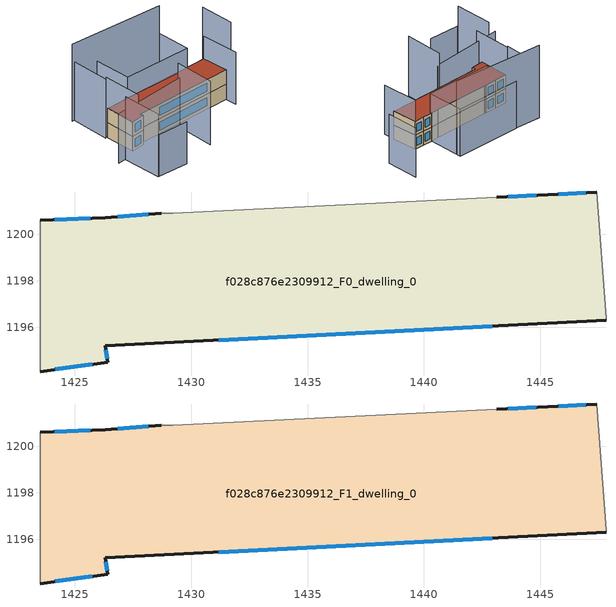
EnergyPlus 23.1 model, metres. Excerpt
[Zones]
f028c876e2309912_F0_dwelling_0
 floor ground (EU_floor_Construction): 1447.42,1201.8 1447.82,1196.4 1447.82,1196.3 1426.31,1195.2 1426.41,1194.5 1423.51,1194.1 1423.51,1200.61 1426.31,1200.71 1428.71,1200.91 1429.21,1200.9 1441.42,1201.5 1443.12,1201.6 1445.32,1201.7 z0
 wall outside (EU_wall_Construction): 1447.42,1201.8 1445.32,1201.7 1443.12,1201.6 / 1423.51,1194.1 1426.41,1194.5 1426.31,1195.2 1447.82,1196.3 / 1428.71,1200.91 1426.31,1200.71 1423.51,1200.61 z0:3
 wall adiabatic (EU_wall_Construction): 1443.12,1201.6 1441.42,1201.5 1429.21,1200.9 1428.71,1200.91 / 1447.82,1196.3 1447.82,1196.4 1447.42,1201.8 / 1423.51,1200.61 1423.51,1194.1 z0:3
 window (EU_Window_Construction): 1444.82,1201.68 1443.62,1201.62 / 1446.95,1201.78 1445.8,1201.72 / 1431.19,1195.45 1442.94,1196.05 / 1426.39,1194.66 1426.33,1195.04 / 1424.16,1194.19 1425.75,1194.41 / 1425.67,1200.68 1424.14,1200.63 / 1428.17,1200.86 1426.85,1200.75 z0.68:2.32
f028c876e2309912_F1_dwelling_0
 floor to f028c876e2309912_F0_dwelling_0 (EU_floor_Construction): 1447.42,1201.8 1447.82,1196.4 1447.82,1196.3 1426.31,1195.2 1426.41,1194.5 1423.5,1194.1 1423.51,1200.61 1426.31,1200.71 1428.71,1200.91 1429.21,1200.9 1441.42,1201.5 1443.12,1201.6 1445.32,1201.7 z3
 wall outside (EU_wall_Construction): 1447.42,1201.8 1445.32,1201.7 1443.12,1201.6 / 1423.51,1194.1 1426.41,1194.5 1426.31,1195.2 1447.82,1196.3 / 1428.71,1200.91 1426.31,1200.71 1423.51,1200.61 z3:6
 wall adiabatic (EU_wall_Construction): 1443.12,1201.6 1441.42,1201.5 1429.21,1200.9 1428.71,1200.91 / 1447.82,1196.3 1447.82,1196.4 1447.42,1201.8 / 1423.51,1200.61 1423.51,1194.1 z3:6
 window (EU_Window_Construction): 1444.82,1201.68 1443.62,1201.62 / 1446.95,1201.78 1445.8,1201.72 / 1431.19,1195.45 1442.94,1196.05 / 1426.39,1194.66 1426.33,1195.04 / 1424.16,1194.19 1425.75,1194.41 / 1425.67,1200.68 1424.14,1200.63 / 1428.17,1200.86 1426.85,1200.75 z3.68:5.32
 roof outside (EU_roof_Construction): 1447.82,1196.3 1447.82,1196.4 1447.42,1201.8 1445.32,1201.7 1443.12,1201.6 1441.42,1201.5 1429.21,1200.9 1428.71,1200.91 1426.31,1200.71 1423.51,1200.61 1423.51,1194.1 1426.41,1194.5 1426.31,1195.2 z6
shading: 1420.68,1192.83 1420.84,1184.6 z0:12.8; 1421.1,1184.59 1427.7,1184.6 z0:8.5; 1418.93,1192.76 1435.18,1194.64 / 1442.92,1209.2 1443.13,1201.28 / 1443.13,1201.28 1428.58,1200.89 / 1428.58,1200.89 1428.37,1208.81 / 1428.37,1208.81 1442.92,1209.2 z0:10.1; 1435.13,1186.6 1435.23,1195.07 z0:12.9; 1423.51,1200.98 1423.61,1192.74 z0:12.1; 1423.17,1208.92 1423.11,1200.71 z0:12; 1447.88,1193.94 1447.42,1201.8 z0:10.6; 1454.33,1202.2 1454.13,1209.3 z0:10.5; 1442.91,1208.33 1422.71,1208.91 z0:15.7
[Building]
EU S2 Campaign: North Axis=0; Terrain=City; Solar Distribution=FullExterior
[Site:Location]
Lyon-Bron: Latitude=45.75; Longitude=5; Time Zone=1; Elevation=198
[SizingPeriod:WeatherFileDays]
AnnualSizingPeriod: Begin Month=1; Begin Day of Month=1; End Month=12; End Day of Month=31; Day of Week for Start Day=Monday; Use Weather File Daylight Saving Period=No; Use Weather File Rain and Snow Indicators=No
[MATERIAL]
EU_InternalMass_Material: Roughness=MediumRough; Thickness=0.1; Conductivity=1; Density=1800; Specific Heat=900; Thermal Absorptance=0.9; Solar Absorptance=0.7; Visible Absorptance=0.7
[MATERIAL:NOMASS] Roughness=MediumRough; Thermal Absorptance=0.9; Solar Absorptance=0.7; Visible Absorptance=0.7
Name | Thermal Resistance
EU_wall_NoMass | 0.503714
EU_roof_NoMass | 0.959371
EU_floor_NoMass | 0.347222
[WINDOWMATERIAL:SIMPLEGLAZINGSYSTEM]
EU_Window_SimpleGlazing: UFactor=3.88; Solar Heat Gain Coefficient=0.83; Visible Transmittance=0.83
[CONSTRUCTION]
EU_wall_Construction: EU_wall_NoMass
EU_roof_Construction: EU_roof_NoMass
EU_floor_Construction: EU_floor_NoMass
EU_Window_Construction: EU_Window_SimpleGlazing
EU_InternalMass_Construction: EU_InternalMass_Material
[ZONE] Type=1; Multiplier=1; Ceiling Height=autocalculate; Floor Area=autocalculate; Part of Total Floor Area=Yes
Name | Volume
f028c876e2309912_F0_dwelling_0 | 407.958
f028c876e2309912_F1_dwelling_0 | 407.957
[INTERNALMASS] Construction=EU_InternalMass_Construction; Surface Area=135.986
Name | Zone or ZoneList
f028c876e2309912_F0_dwelling_0_EU_InternalMass | f028c876e2309912_F0_dwelling_0
f028c876e2309912_F1_dwelling_0_EU_InternalMass | f028c876e2309912_F1_dwelling_0
[OTHEREQUIPMENT] Fuel Type=Electricity; Design Level Calculation Method=Watts/Area; Power per Zone Floor Area=1; Fraction Latent=0; Fraction Radiant=0; Fraction Lost=0; Carbon Dioxide Generation Rate=0; EndUse Subcategory=EU_Step8_InternalGains
Name | Zone or ZoneList or Space or SpaceList | Schedule
EU_Step8_InternalGain_f028c876e2309912_F0_dwelling_0_f000 | f028c876e2309912_F0_dwelling_0 | EU_Step8_GainSchedule_f028c876e2309912_F0_dwelling_0_f000
EU_Step8_InternalGain_f028c876e2309912_F1_dwelling_0_f000 | f028c876e2309912_F1_dwelling_0 | EU_Step8_GainSchedule_f028c876e2309912_F1_dwelling_0_f000
[ZONEVENTILATION:DESIGNFLOWRATE] Schedule=EU_AlwaysOn; Design Flow Rate Calculation Method=AirChanges/Hour; Air Changes per Hour=0.64; Ventilation Type=Natural; Fan Pressure Rise=0; Fan Total Efficiency=1; Constant Term Coefficient=1; Temperature Term Coefficient=0; Velocity Term Coefficient=0; Velocity Squared Term Coefficient=0; Minimum Indoor Temperature=-100; Maximum Indoor Temperature=100; Delta Temperature=-100; Minimum Outdoor Temperature=-100; Maximum Outdoor Temperature=100; Maximum Wind Speed=40
Name | Zone or ZoneList or Space or SpaceList
EU_ConstantAir_f028c876e2309912_F0_dwelling_0 | f028c876e2309912_F0_dwelling_0
EU_ConstantAir_f028c876e2309912_F1_dwelling_0 | f028c876e2309912_F1_dwelling_0
[HVACTEMPLATE:THERMOSTAT] Constant Heating Setpoint=20; Constant Cooling Setpoint=50
EU_HeatOnly_f028c876e2309912_F0_dwelling_0; EU_HeatOnly_f028c876e2309912_F1_dwelling_0
[HVACTEMPLATE:ZONE:IDEALLOADSAIRSYSTEM] System Availability Schedule=EU_AlwaysOn; Maximum Heating Supply Air Temperature=50; Minimum Cooling Supply Air Temperature=13; Maximum Heating Supply Air Humidity Ratio=0.0156; Minimum Cooling Supply Air Humidity Ratio=0.0077; Heating Limit=NoLimit; Cooling Limit=NoLimit; Heating Availability Schedule=EU_AlwaysOn; Cooling Availability Schedule=EU_CoolingOff; Dehumidification Control Type=ConstantSensibleHeatRatio; Cooling Sensible Heat Ratio=0.7; Dehumidification Setpoint=60; Humidification Control Type=None; Humidification Setpoint=30; Outdoor Air Method=None; Outdoor Air Flow Rate per Person=0.00944; Outdoor Air Flow Rate per Zone Floor Area=0; Outdoor Air Flow Rate per Zone=0; Demand Controlled Ventilation Type=None; Outdoor Air Economizer Type=NoEconomizer; Heat Recovery Type=None; Sensible Heat Recovery Effectiveness=0.7; Latent Heat Recovery Effectiveness=0.65
Name | Template Thermostat
f028c876e2309912_F0_dwelling_0 | EU_HeatOnly_f028c876e2309912_F0_dwelling_0
f028c876e2309912_F1_dwelling_0 | EU_HeatOnly_f028c876e2309912_F1_dwelling_0
[SIZING:ZONE] Zone Cooling Design Supply Air Temperature Input Method=SupplyAirTemperature; Zone Cooling Design Supply Air Temperature=13; Zone Heating Design Supply Air Temperature Input Method=SupplyAirTemperature; Zone Heating Design Supply Air Temperature=50; Zone Cooling Design Supply Air Humidity Ratio=0.008; Zone Heating Design Supply Air Humidity Ratio=0.008; Cooling Design Air Flow Method=DesignDay; Cooling Design Air Flow Rate=0; Cooling Minimum Air Flow per Zone Floor Area=0.000762; Cooling Minimum Air Flow=0; Cooling Minimum Air Flow Fraction=0.2; Heating Design Air Flow Method=DesignDay; Heating Design Air Flow Rate=0; Heating Maximum Air Flow per Zone Floor Area=0.002032; Heating Maximum Air Flow=0.141576; Heating Maximum Air Flow Fraction=0.3; Account for Dedicated Outdoor Air System=No; Dedicated Outdoor Air System Control Strategy=NeutralSupplyAir; Dedicated Outdoor Air Low Setpoint Temperature for Design=autosize; Dedicated Outdoor Air High Setpoint Temperature for Design=autosize; Zone Load Sizing Method=Sensible Load Only No Latent Load; Zone Latent Cooling Design Supply Air Humidity Ratio Input Method=HumidityRatioDifference; Zone Cooling Design Supply Air Humidity Ratio Difference=0.005; Zone Latent Heating Design Supply Air Humidity Ratio Input Method=HumidityRatioDifference; Zone Humidification Design Supply Air Humidity Ratio Difference=0.005
f028c876e2309912_F0_dwelling_0; f028c876e2309912_F1_dwelling_0
[SCHEDULE:CONSTANT]
Name | Hourly Value
EU_AlwaysOn | 1
EU_CoolingOff | 0
[SCHEDULE:FILE] Column Number=1; Rows to Skip at Top=0; Number of Hours of Data=8760; Column Separator=Comma; Interpolate to Timestep=No; Minutes per Item=60; Adjust Schedule for Daylight Savings=Yes
Name | File
EU_Step8_GainSchedule_f028c876e2309912_F0_dwelling_0_f000 | ../../schedules/f028c876e2309912/f028c876e2309912_F0_dwelling_0_f000_gain.csv
EU_Step8_GainSchedule_f028c876e2309912_F1_dwelling_0_f000 | ../../schedules/f028c876e2309912/f028c876e2309912_F1_dwelling_0_f000_gain.csv
